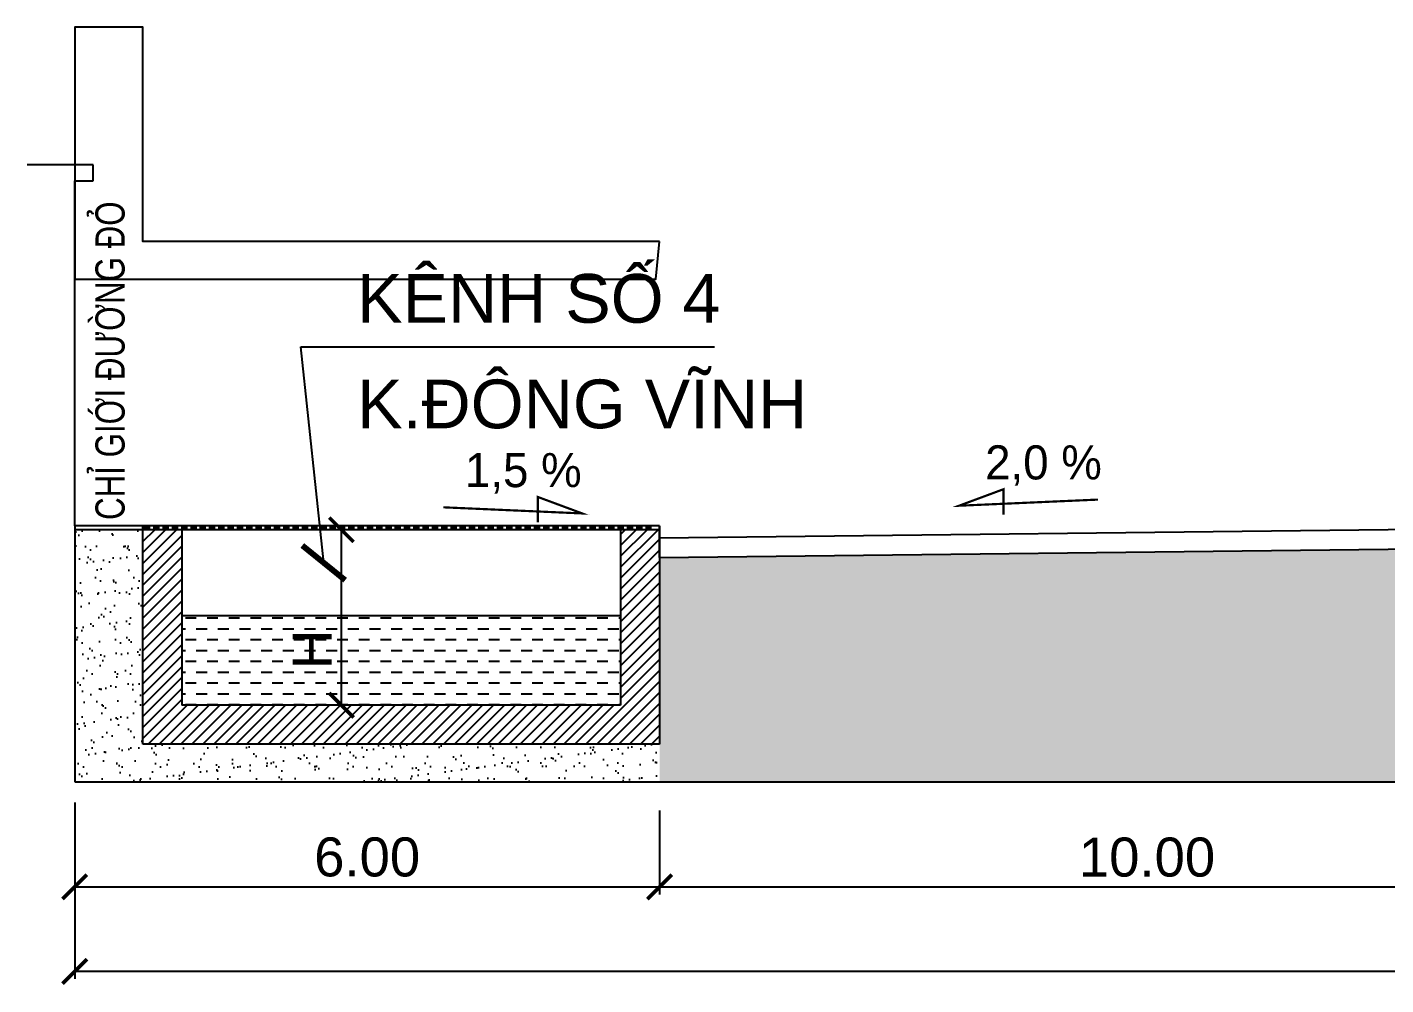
# Model space of a CAD drawing. Header units: metres. Extents: x 563124 to 573994, y 2062953 to 2068466.
# Drawn here: x 572255.9 to 572534.6, y 2065682.6 to 2065879.1 of the extents above; entities that cross this region are included whole.
import ezdxf

# ---------------------------------------------------------------- set-up
doc = ezdxf.new("R2010")
doc.units = ezdxf.units.M
doc.layers.get('0').update_dxf_attribs({"linetype": 'CONTINUOUS'})
doc.layers.get('DEFPOINTS').update_dxf_attribs({"linetype": 'CONTINUOUS'})
for name, color, linetype in [('00 - hatch GT', 8, 'CONTINUOUS'), ('GHICHUGIAOTHONG', 7, 'CONTINUOUS'), ('LogDg', 7, 'CONTINUOUS'), ('MC2', 9, 'CONTINUOUS'), ('moi', 7, 'CONTINUOUS'), ('Muong', 5, 'CONTINUOUS'), ('N', 140, 'CONTINUOUS')]:
    doc.layers.add(name, color=color, linetype=linetype)
doc.layers.add('Kichthuoc', color=86, linetype='CONTINUOUS', lineweight=25)
doc.styles.add('CHUIN', font='VHARIAL.ttf')
doc.styles.add('KTEN', font='VHAVAN.ttf')
doc.dimstyles.new('40', dxfattribs={"dimtxt": 10, "dimasz": 5, "dimexe": 3, "dimexo": 3, "dimgap": 4, "dimtad": 1, "dimdec": 0, "dimlfac": 40, "dimzin": 0, "dimdsep": 46, "dimtxsty": 'CHUIN', "dimblk": 'ARCHTICK', "dimcen": 0.09, "dimclrd": 11, "dimclre": 11, "dimclrt": 11, "dimadec": 0, "dimazin": 0, "dimtfac": 1, "dimtdec": 0, "dimtofl": 0, "dimtmove": 0, "dimatfit": 3, "dimldrblk": 'ARCHTICK', "dimfxl": 1, "dimtolj": 1, "dimtzin": 0, "dimlwd": -1, "dimlwe": -1, "dimarcsym": 0})
doc.dimstyles.new('50', dxfattribs={"dimtxt": 8, "dimasz": 5, "dimexe": 1.5, "dimexo": 1.5, "dimgap": 2, "dimtad": 1, "dimlfac": 0.05, "dimzin": 0, "dimdsep": 46, "dimtxsty": 'CHUIN', "dimblk": 'ARCHTICK', "dimcen": 0.09, "dimclrd": 11, "dimclre": 11, "dimclrt": 11, "dimadec": 0, "dimazin": 0, "dimtfac": 1, "dimtofl": 0, "dimtmove": 0, "dimatfit": 3, "dimldrblk": 'ARCHTICK', "dimfxl": 1, "dimtolj": 1, "dimtzin": 0, "dimlwd": -1, "dimlwe": -1, "dimarcsym": 0})
pattern_1 = [(37.5, (4514.3622, 511.521), (-0.1600031296, 4.894132373), [0, -3.8608, 0, -4.318, 0, -4.1275]), (7.5, (4514.362, 511.521), (4.495232831, 7.168251006), [0, -2.0828, 0, -3.4798, 0, -1.3335]), (327.5, (4511.238, 511.521), (7.909923702, 0.014371847), [0, -1.27, 0, -4.572, 0, -5.969]), (317.5, (4511.238, 511.521), (7.635564525, 2.229293233), [0, -0.635, 0, -2.9972, 0, -3.429])]

# ---------------------------------------------------------------- blocks, each defined once
blk = doc.blocks.new('_ArchTick')
at = {"color": 0, "linetype": 'ByBlock', "const_width": 0.15}
blk.add_lwpolyline([(-0.5, -0.5), (0.5, 0.5)], dxfattribs=at)
blk = doc.blocks.new('*D49')
at = {"layer": 'DEFPOINTS', "color": 0, "linetype": 'Continuous'}
for p in [(572320.36, 2065775.97), (572321.08, 2065775.97, 0), (572321.08, 2065739.97, 0)]:
    blk.add_point(p, dxfattribs=at)
at = {"layer": 'Kichthuoc', "color": 11, "linetype": 'Continuous'}
for p, q in [((572319.58, 2065775.97), (572318.86, 2065775.97)), ((572320.36, 2065739.97), (572320.36, 2065775.97)), ((572319.58, 2065739.97), (572318.86, 2065739.97))]:
    blk.add_line(p, q, dxfattribs=at)
at = {"layer": 'Kichthuoc', "color": 11, "linetype": 'Continuous', "xscale": 5, "yscale": 5, "zscale": 5}
for p, rotation in [((572320.36, 2065775.97), 90), ((572320.36, 2065739.97), 270)]:
    blk.add_blockref('_ArchTick', p, dxfattribs=dict(at, rotation=rotation))
at = {"layer": 'Kichthuoc', "color": 11, "linetype": 'Continuous', "insert": (572314.36, 2065751.44), "char_height": 8, "attachment_point": 5, "rotation": 90, "style": 'CHUIN'}
blk.add_mtext('\\A1;H', dxfattribs=at)
blk = doc.blocks.new('*D50')
at = {"layer": 'DEFPOINTS', "color": 0, "linetype": 'Continuous'}
for p in [(572385.65, 2065719.86), (572585.65, 2065718.02), (572385.65, 2065702.68)]:
    blk.add_point(p, dxfattribs=at)
at = {"layer": 'Kichthuoc', "color": 11, "linetype": 'Continuous'}
for p, q in [((572385.65, 2065718.36), (572385.65, 2065701.18)), ((572585.65, 2065716.52), (572585.65, 2065701.18)), ((572585.65, 2065702.68), (572385.65, 2065702.68))]:
    blk.add_line(p, q, dxfattribs=at)
at = {"layer": 'Kichthuoc', "color": 11, "linetype": 'Continuous', "xscale": 5, "yscale": 5, "zscale": 5, "rotation": 180}
blk.add_blockref('_ArchTick', (572385.65, 2065702.68), dxfattribs=at)
at = {"layer": 'Kichthuoc', "color": 11, "linetype": 'Continuous', "xscale": 5, "yscale": 5, "zscale": 5}
blk.add_blockref('_ArchTick', (572585.65, 2065702.68), dxfattribs=at)
at = {"layer": 'Kichthuoc', "color": 11, "linetype": 'Continuous', "lineweight": -3, "insert": (572485.65, 2065708.77), "char_height": 8, "attachment_point": 5, "style": 'CHUIN'}
blk.add_mtext('\\A1;10.00', dxfattribs=at)
blk = doc.blocks.new('*D53')
at = {"layer": 'DEFPOINTS', "color": 0, "linetype": 'Continuous'}
for p in [(572265.65, 2065719.86), (572385.65, 2065719.86), (572385.65, 2065702.72)]:
    blk.add_point(p, dxfattribs=at)
at = {"layer": 'Kichthuoc', "color": 11, "linetype": 'Continuous'}
for p, q in [((572265.65, 2065718.36), (572265.65, 2065701.22)), ((572385.65, 2065718.36), (572385.65, 2065701.22)), ((572265.65, 2065702.72), (572385.65, 2065702.72))]:
    blk.add_line(p, q, dxfattribs=at)
at = {"layer": 'Kichthuoc', "color": 11, "linetype": 'Continuous', "xscale": 5, "yscale": 5, "zscale": 5, "rotation": 180}
blk.add_blockref('_ArchTick', (572265.65, 2065702.72), dxfattribs=at)
at = {"layer": 'Kichthuoc', "color": 11, "linetype": 'Continuous', "xscale": 5, "yscale": 5, "zscale": 5}
blk.add_blockref('_ArchTick', (572385.65, 2065702.72), dxfattribs=at)
at = {"layer": 'Kichthuoc', "color": 11, "linetype": 'Continuous', "lineweight": -3, "insert": (572325.65, 2065708.8), "char_height": 8, "attachment_point": 5, "style": 'CHUIN'}
blk.add_mtext('\\A1;6.00', dxfattribs=at)
blk = doc.blocks.new('*D55')
at = {"layer": 'DEFPOINTS', "color": 0, "linetype": 'Continuous'}
for p in [(572265.65, 2065721.51), (572985.65, 2065721.51), (572265.65, 2065685.38)]:
    blk.add_point(p, dxfattribs=at)
at = {"layer": 'Kichthuoc', "color": 11, "linetype": 'Continuous'}
for p, q in [((572265.65, 2065720.01), (572265.65, 2065683.88)), ((572985.65, 2065720.01), (572985.65, 2065683.88)), ((572985.65, 2065685.38), (572265.65, 2065685.38))]:
    blk.add_line(p, q, dxfattribs=at)
at = {"layer": 'Kichthuoc', "color": 11, "linetype": 'Continuous', "xscale": 5, "yscale": 5, "zscale": 5, "rotation": 180}
blk.add_blockref('_ArchTick', (572265.65, 2065685.38), dxfattribs=at)
at = {"layer": 'Kichthuoc', "color": 11, "linetype": 'Continuous', "xscale": 5, "yscale": 5, "zscale": 5}
blk.add_blockref('_ArchTick', (572985.65, 2065685.38), dxfattribs=at)
at = {"layer": 'Kichthuoc', "color": 11, "linetype": 'Continuous', "lineweight": -3, "insert": (572625.65, 2065691.47), "char_height": 8, "attachment_point": 5, "style": 'CHUIN'}
blk.add_mtext('\\A1;36.00', dxfattribs=at)

msp = doc.modelspace()

# ---------------------------------------------------------------- hatches: boundary and pattern name
at = {"layer": '00 - hatch GT', "lineweight": -3}
h = msp.add_hatch(dxfattribs=at)
h.set_pattern_fill('AR-SAND', color=251, scale=0.1, style=0)
h.set_pattern_definition(pattern_1)
h.paths.add_polyline_path([(572385.646, 2065770.291), (572385.646, 2065724.285), (572985.646, 2065724.285), (572985.64, 2065775.974), (572865.64, 2065775.974), (572865.574, 2065770.292), (572665.646, 2065772.595), (572665.646, 2065781.808), (572585.646, 2065781.808), (572585.646, 2065772.595)])
h = msp.add_hatch(dxfattribs=at)
h.set_pattern_fill('AR-SAND', color=251, scale=0.1, style=0)
h.set_pattern_definition(pattern_1)
h.paths.add_polyline_path([(572385.646, 2065731.974), (572279.652, 2065731.974), (572279.652, 2065775.974), (572265.646, 2065775.974), (572265.646, 2065724.285), (572384.902, 2065724.285)])
at = {"layer": 'MC2', "linetype": 'Continuous', "lineweight": -3}
h = msp.add_hatch(dxfattribs=at)
h.set_pattern_fill('ANSI34', color=256, scale=0.1, angle=45, style=0)
h.set_pattern_definition([(90, (6112.1517, -2981.2479), (-1.905, 3e-16), []), (90, (6112.4692, -2980.9304), (-1.905, 3e-16), []), (90, (6112.7867, -2980.6129), (-1.905, 3e-16), []), (90, (6113.1042, -2980.2954), (-1.905, 3e-16), [])])
h.paths.add_polyline_path([(572279.646, 2065776.774), (572279.646, 2065775.974), (572384.646, 2065775.974), (572384.646, 2065776.774)])
at = {"layer": 'MC2', "linetype": 'ByBlock'}
h = msp.add_hatch(dxfattribs=at)
h.set_pattern_fill('ANSI31', color=256, scale=0.5, style=0)
h.set_pattern_definition([(45, (4473.413, 1293.1439), (-1.1225320151, 1.1225320151), [])])
h.paths.add_polyline_path([(572385.646, 2065775.974), (572377.646, 2065775.974), (572377.646, 2065739.974), (572287.646, 2065739.974), (572287.646, 2065775.974), (572279.646, 2065775.974), (572279.646, 2065731.974), (572385.646, 2065731.974)])
at = {"layer": 'N', "linetype": 'Continuous'}
h = msp.add_hatch(dxfattribs=at)
h.set_pattern_fill('DASH,_O', color=256, scale=0.7)
h.set_pattern_definition([(0, (3959.562, 486.4413), (2.2225, 2.2225), [2.2225, -2.2225])])
h.paths.add_polyline_path([(572377.646, 2065758.374), (572287.646, 2065758.374), (572287.646, 2065739.974), (572377.646, 2065739.974)])
h.paths.add_polyline_path([(572308.91, 2065745.974), (572308.91, 2065769.974), (572321.079, 2065769.974), (572321.079, 2065745.974)], flags=9)

# ---------------------------------------------------------------- linework, layer by layer
at = {"layer": 'GHICHUGIAOTHONG', "color": 2, "linetype": 'Continuous', "lineweight": -3}
for p, q in [((572269.46, 2065850.872), (572255.893, 2065850.872)), ((572269.46, 2065847.548), (572269.46, 2065850.872)), ((572265.646, 2065847.548), (572269.46, 2065847.548))]:
    msp.add_line(p, q, dxfattribs=at)
at = {"layer": 'Kichthuoc', "color": 50, "linetype": 'Continuous', "lineweight": -3}
msp.add_line((572265.646, 2065776.774), (572265.646, 2065847.548), dxfattribs=at)
at = {"layer": 'LogDg', "lineweight": -3}
msp.add_lwpolyline([(572385.646, 2065835.08), (572279.652, 2065835.08), (572279.652, 2065879.08), (572265.646, 2065879.08), (572265.646, 2065827.391), (572384.902, 2065827.391)], close=True, dxfattribs=at)
at = {"layer": 'MC2', "color": 2, "linetype": 'Continuous', "lineweight": -3}
for p, q in [((572265.646, 2065776.774), (572265.646, 2065724.285)), ((572385.646, 2065774.292), (572585.646, 2065776.597)), ((572385.646, 2065774.292), (572385.646, 2065770.291)), ((572385.646, 2065770.291), (572585.646, 2065772.595)), ((572265.646, 2065724.285, 0), (572985.646, 2065724.285, 0))]:
    msp.add_line(p, q, dxfattribs=at)
at = {"layer": 'MC2', "color": 2, "linetype": 'Continuous'}
for p, q in [((572287.646, 2065776.774), (572287.646, 2065739.974)), ((572377.646, 2065776.774), (572377.646, 2065739.974)), ((572385.646, 2065776.774), (572385.646, 2065731.974))]:
    msp.add_line(p, q, dxfattribs=at)
at = {"layer": 'MC2', "linetype": 'Continuous', "lineweight": -3, "const_width": 0.45}
for points in [[(572341.251, 2065780.58), (572369.779, 2065779.323), (572360.672, 2065782.703), (572360.672, 2065777.503)], [(572475.613, 2065782.163), (572447.085, 2065780.906), (572456.192, 2065784.286), (572456.192, 2065779.086)]]:
    msp.add_lwpolyline(points, dxfattribs=at)
at = {"layer": 'MC2', "color": 2, "linetype": 'Continuous'}
msp.add_lwpolyline([(572279.652, 2065731.974), (572279.652, 2065776.774)], dxfattribs=at)
at = {"layer": 'Muong', "color": 50, "linetype": 'Continuous', "lineweight": -3}
for p, q in [((572385.646, 2065776.774), (572265.646, 2065776.774)), ((572385.646, 2065775.974), (572265.646, 2065775.974)), ((572385.646, 2065770.291), (572385.646, 2065776.774))]:
    msp.add_line(p, q, dxfattribs=at)
at = {"layer": 'Muong', "color": 50, "linetype": 'Continuous'}
for p, q in [((572377.646, 2065739.974), (572287.646, 2065739.974)), ((572385.646, 2065731.974), (572279.652, 2065731.974))]:
    msp.add_line(p, q, dxfattribs=at)
at = {"layer": 'N', "linetype": 'Continuous'}
msp.add_lwpolyline([(572287.646, 2065758.374), (572377.646, 2065758.374)], dxfattribs=at)

# ---------------------------------------------------------------- texts
at = {"layer": 'MC2', "linetype": 'Continuous', "lineweight": -3, "style": 'KTEN'}
for s, p in [('1,5 %%%', (572345.722, 2065784.713)), ('2,0 %', (572452.445, 2065786.295))]:
    msp.add_text(s, height=7, dxfattribs=at).set_placement(p)
at = {"layer": 'MC2', "color": 11, "linetype": 'Continuous', "insert": (572323.607, 2065818.304, 0), "char_height": 10, "attachment_point": 7, "style": 'CHUIN'}
msp.add_mtext('kªnh sè 4', dxfattribs=at)
at = {"layer": 'MC2', "color": 11, "linetype": 'Continuous', "lineweight": -3, "insert": (572323.607, 2065796.651, 0), "char_height": 10, "attachment_point": 7, "style": 'CHUIN'}
msp.add_mtext('K.§«ng vÜnh', dxfattribs=at)
at = {"layer": 'moi', "color": 2, "linetype": 'Continuous', "lineweight": -3, "style": 'KTEN', "width": 0.8}
msp.add_text('ChØ giíi ®\xadêng ®á', height=6, rotation=90, dxfattribs=at).set_placement((572275.891, 2065777.986))

# ---------------------------------------------------------------- dimensions: what is measured, and where the dimension line sits
at = {"layer": 'Kichthuoc', "color": 9, "linetype": 'Continuous'}
dim = msp.add_linear_dim(base=(572320.364, 2065775.974, 0), p1=(572321.079, 2065739.974), p2=(572321.079, 2065775.974), angle=90, text='H', dimstyle='50', dxfattribs=at)
dim.commit()
dim.dimension.update_dxf_attribs({"geometry": '*D49', "text_midpoint": (572320.364, 2065751.438, 0), "dimtype": 160})
at = {"layer": 'Kichthuoc', "color": 9, "linetype": 'Continuous', "lineweight": -3}
for base, p1, p2, picture, middle in [((572265.646, 2065685.383, 0), (572985.646, 2065721.512, 0), (572265.646, 2065721.512, 0), '*D55', (572625.646, 2065691.47, 0)), ((572385.646, 2065702.72, 0), (572265.646, 2065719.858, 0), (572385.646, 2065719.858, 0), '*D53', (572325.646, 2065708.805, 0))]:
    dim = msp.add_linear_dim(base=base, p1=p1, p2=p2, dimstyle='50', dxfattribs=at)
    dim.commit()
    dim.dimension.update_dxf_attribs({"geometry": picture, "text_midpoint": middle})
dim = msp.add_linear_dim(base=(572385.646, 2065702.683, 0), p1=(572585.646, 2065718.019, 0), p2=(572385.646, 2065719.858, 0), angle=180, dimstyle='50', dxfattribs=at)
dim.commit()
dim.dimension.update_dxf_attribs({"geometry": '*D50', "text_midpoint": (572485.646, 2065708.768, 0)})

# ---------------------------------------------------------------- leaders
at = {"layer": 'MC2', "color": 50, "linetype": 'Continuous', "annotation_type": 0, "has_hookline": 1, "hookline_direction": 0, "text_width": 72.831}
msp.add_leader([(572316.735, 2065769.196, 0), (572312.065, 2065813.487, 0), (572320.065, 2065813.487, 0)], dimstyle='40', override={"dimasz": 8}, dxfattribs=at)

doc.saveas('drawing.dxf')
